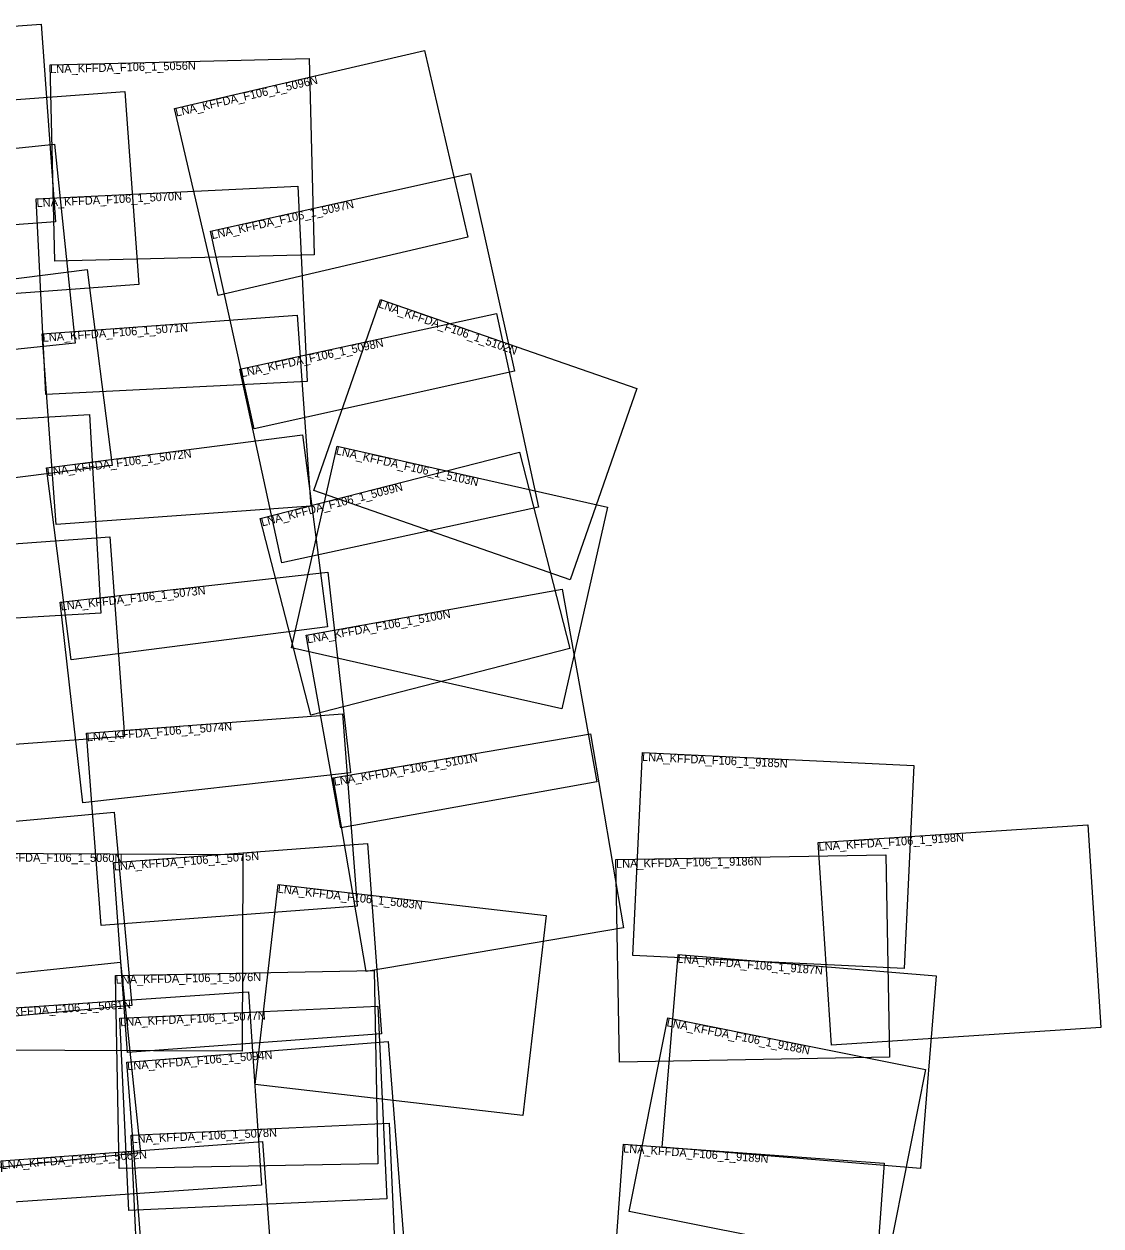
# Model space of a CAD drawing. Extents: x 678319 to 691882, y 269584 to 286476.
# Drawn here: x 684694 to 691233, y 279177 to 286476 of the extents above; entities that cross this region are included whole.
import ezdxf

# ---------------------------------------------------------------- set-up
doc = ezdxf.new("R2010")
doc.units = 0
doc.layers.add('Default', color=7, linetype='Continuous')

msp = doc.modelspace()

# ---------------------------------------------------------------- linework, layer by layer
at = {"layer": 'Default'}
for points in [[(683279, 285157.3), (683192, 286359.4), (684797.6, 286475.6), (684884.5, 285273.4)], [(685872.1, 284827.9), (685608.2, 285962), (687125, 286315), (687388.9, 285180.9)], [(684881.5, 285035), (684851.9, 286227.1), (686425.2, 286266.1), (686454.8, 285074)], [(683825.1, 284778.7), (683739, 285950.1), (685305.3, 286065.2), (685391.4, 284893.8)], [(683403.1, 284370), (683277.2, 285579.7), (684879.2, 285746.4), (685005.1, 284536.7)], [(686091.7, 284017.3), (685826, 285217.5), (687405.5, 285567.3), (687671.2, 284367.1)], [(684826.5, 284226.7), (684768.5, 285413.6), (686356, 285491.2), (686414, 284304.2)], [(683647.5, 283594.5), (683496.1, 284784.8), (685077.5, 284985.9), (685228.9, 283795.5)], [(686454.6, 283642.1), (686859, 284803.3), (688415.5, 284261.4), (688011.1, 283100.1)], [(684888.8, 283436), (684804.9, 284595.1), (686352.2, 284707), (686436.1, 283547.9)], [(686259.9, 283204.3), (686005.2, 284378.8), (687563.8, 284716.9), (687818.5, 283542.3)], [(683565.5, 282804.3), (683495.1, 284011.9), (685090.7, 284104.8), (685161, 282897.2)], [(684980.6, 282613.9), (684829.8, 283779.8), (686385.7, 283981), (686536.5, 282815.1)], [(686434.5, 282279.1), (686128.6, 283472.6), (687702.5, 283875.9), (688008.4, 282682.4)], [(686319, 282687.9), (686595.6, 283911.8), (688236.6, 283540.9), (687960, 282317.1)], [(683688.8, 282030.7), (683600, 283243.6), (685214.9, 283361.9), (685303.7, 282148.9)], [(685050.3, 281746.2), (684913.5, 282964), (686538.9, 283146.6), (686675.7, 281928.8)], [(686617.8, 281593.8), (686407.3, 282763.5), (687962.2, 283043.3), (688172.7, 281873.7)], [(685161.8, 281001.1), (685073, 282169.3), (686627.8, 282287.4), (686716.5, 281119.2)], [(686770.7, 280721.2), (686570.6, 281898.4), (688134.6, 282164.2), (688334.6, 280987)], [(688390.1, 280818.7), (688448.6, 282051.1), (690096.6, 281972.9), (690038.2, 280740.5)], [(683793.7, 280374.5), (683687.8, 281548.4), (685242, 281688.7), (685347.9, 280514.7)], [(689597.4, 280273.7), (689516.7, 281504.5), (691152.5, 281611.8), (691233.2, 280380.9)], [(685322.8, 280229.3), (685237.2, 281384.7), (686778.9, 281499), (686864.6, 280343.6)], [(684401.9, 280244.3), (684407.1, 281440.2), (686023.2, 281433.1), (686018, 280237.2)], [(688310.4, 280171.1), (688288, 281401.2), (689926.9, 281431), (689949.3, 280201)], [(686096.7, 280035.6), (686238, 281250.5), (687863.7, 281061.5), (687722.4, 279846.5)], [(688569, 279655.1), (688665.1, 280825.2), (690232.9, 280696.4), (690136.8, 279526.3)], [(683850.8, 279458.4), (683728.9, 280616.3), (685279.4, 280779.5), (685401.2, 279621.6)], [(685271.8, 279524.5), (685249.3, 280697.4), (686819.2, 280727.5), (686841.7, 279554.5)], [(684537.7, 279315.3), (684458.2, 280489.3), (686056.6, 280597.5), (686136.1, 279423.6)], [(685330.6, 279269.5), (685276.4, 280439.3), (686843.1, 280511.9), (686897.3, 279342.1)], [(688368.6, 279264.9), (688603, 280439.5), (690168.4, 280127.2), (689934, 278952.6)], [(685412, 278983.2), (685318, 280172.1), (686904.4, 280297.5), (686998.4, 279108.6)], [(685398.9, 278562.4), (685344.9, 279728.8), (686910.1, 279801.3), (686964.1, 278634.8)], [(684642.9, 278394.9), (684555.7, 279571.4), (686142.7, 279689.1), (686229.9, 278512.5)], [(688247.2, 278481.5), (688334.1, 279673.4), (689916.9, 279557.9), (689830, 278366.1)]]:
    msp.add_lwpolyline(points, close=True, dxfattribs=at)

# ---------------------------------------------------------------- texts
for s, rotation, p in [('LNA_KFFDA_F106_1_5056N', 1.42058, (684853.2, 286177.1)), ('LNA_KFFDA_F106_1_5096N', 13.10116, (685619.5, 285913.3)), ('LNA_KFFDA_F106_1_5070N', 2.79633, (684770.9, 285363.7)), ('LNA_KFFDA_F106_1_5097N', 12.48563, (685836.8, 285168.7)), ('LNA_KFFDA_F106_1_5102N', 340.80318, (686842.5, 284756.1)), ('LNA_KFFDA_F106_1_5071N', 4.13559, (684808.6, 284545.3)), ('LNA_KFFDA_F106_1_5098N', 12.23636, (686015.8, 284330)), ('LNA_KFFDA_F106_1_5072N', 7.36987, (684836.2, 283730.2)), ('LNA_KFFDA_F106_1_5103N', 347.26455, (686584.6, 283863)), ('LNA_KFFDA_F106_1_5099N', 14.37341, (686141, 283424.2)), ('LNA_KFFDA_F106_1_5073N', 6.41198, (684919, 282914.3)), ('LNA_KFFDA_F106_1_5100N', 10.20271, (686416.2, 282714.2)), ('LNA_KFFDA_F106_1_5074N', 4.34482, (685076.8, 282119.5)), ('LNA_KFFDA_F106_1_5101N', 9.6446, (686579, 281849.1)), ('LNA_KFFDA_F106_1_9185N', 357.28364, (688446.2, 282001.1)), ('LNA_KFFDA_F106_1_9198N', 3.75199, (689520, 281454.7)), ('LNA_KFFDA_F106_1_5060N', 359.75055, (684406.8, 281390.2)), ('LNA_KFFDA_F106_1_5075N', 4.24076, (685240.8, 281334.8)), ('LNA_KFFDA_F106_1_9186N', 1.04307, (688288.9, 281351.2)), ('LNA_KFFDA_F106_1_5083N', 353.36634, (686232.3, 281200.9)), ('LNA_KFFDA_F106_1_9187N', 355.30383, (688661, 280775.4)), ('LNA_KFFDA_F106_1_5076N', 1.09573, (685250.3, 280647.4)), ('LNA_KFFDA_F106_1_5061N', 3.87473, (684461.6, 280439.4)), ('LNA_KFFDA_F106_1_5077N', 2.6532, (685278.7, 280389.3)), ('LNA_KFFDA_F106_1_9188N', 348.71673, (688593.2, 280390.5)), ('LNA_KFFDA_F106_1_5094N', 4.51993, (685322, 280122.2)), ('LNA_KFFDA_F106_1_5078N', 2.65004, (685347.2, 279678.9)), ('LNA_KFFDA_F106_1_5062N', 4.23859, (684559.4, 279521.6)), ('LNA_KFFDA_F106_1_9189N', 355.82873, (688330.5, 279623.5))]:
    msp.add_text(s, height=50, rotation=rotation, dxfattribs=at).set_placement(p)

doc.saveas('drawing.dxf')
